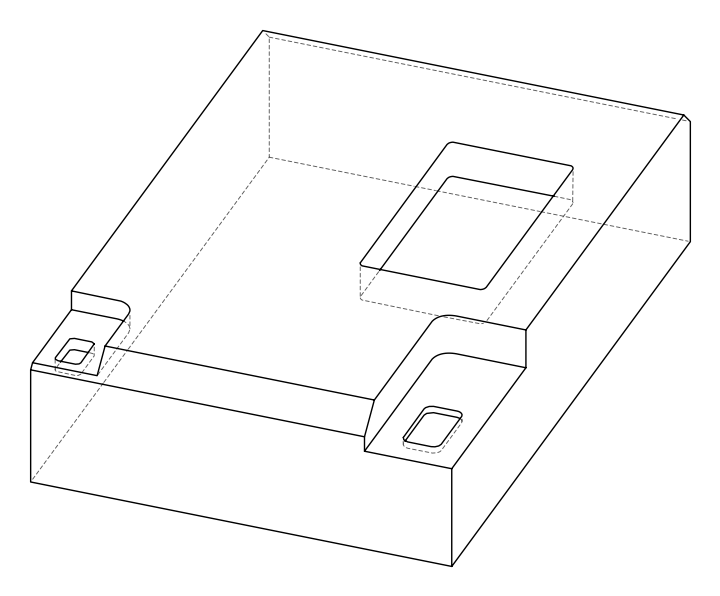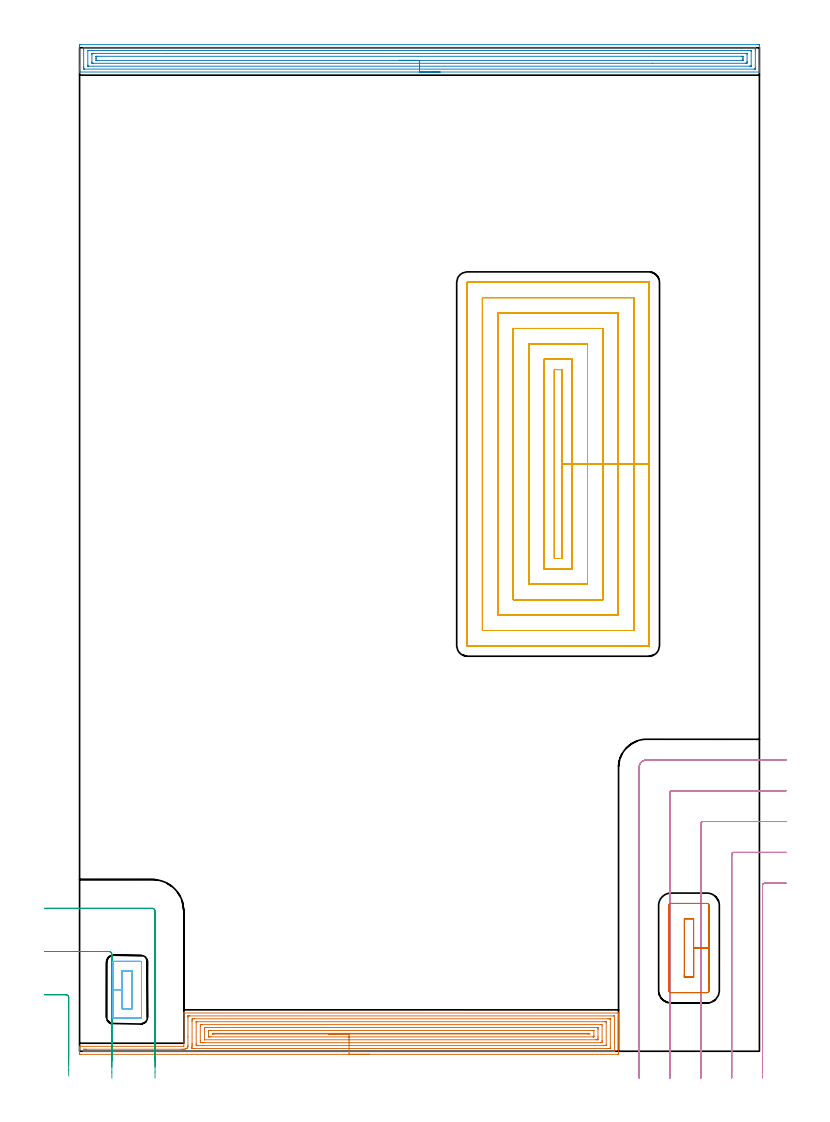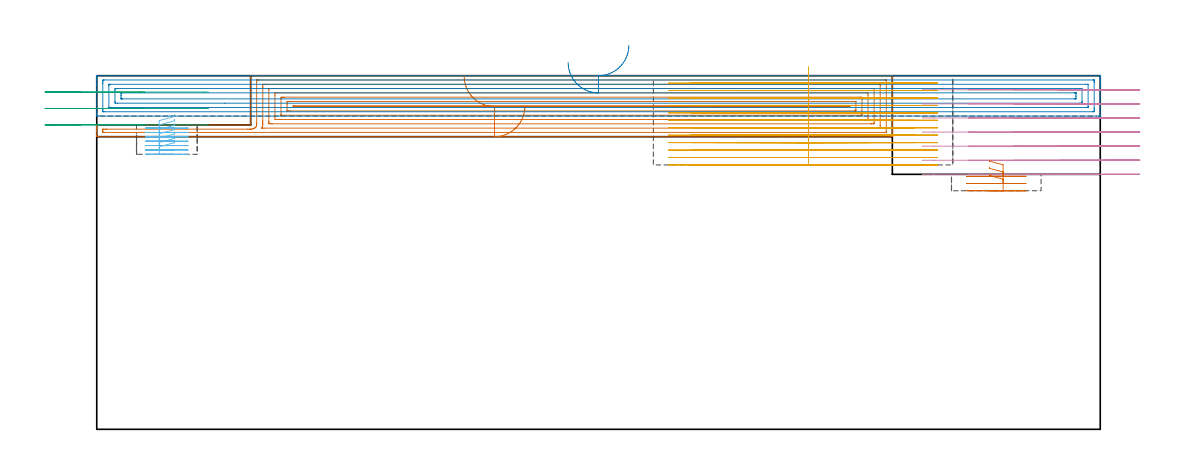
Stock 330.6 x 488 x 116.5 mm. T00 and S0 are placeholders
(PLAN: 7 operations, 5 tool changes, 107.9 min)
(1 AREA_MILL | FG_CHAMFER_SURFACE | UGT0205_001 | 14.55 min | 53214 mm3)
(2 AREA_MILL_1 | FG_CHAMFER_SURFACE_1 | UGT0205_001 | 13.49 min | 29236 mm3)
(3 MILL_CORNER_NOTCH_RECTANGULAR | CORNER_NOTCH_RECTANGULAR | UGT0201_006 | Follow Part, ap 7, ae 75% | 1.8 min | 59225 mm3)
(4 MILL_CORNER_NOTCH_RECTANGULAR_1 | CORNER_NOTCH_RECTANGULAR_1 | UGT0201_094 | Follow Part, ap 5, ae 75% | 12.66 min | 334843 mm3)
(5 MILL_RECTANGULAR_POCKET | POCKET_RECTANGULAR_STRAIGHT | NXT0201_013 | Follow Part, ap 2.5, ae 75% | 61.55 min | 541258 mm3)
(6 MILL_RECTANGULAR_POCKET_1 | POCKET_RECTANGULAR_STRAIGHT_1 | UGT0201_014 | Follow Part, ap 1.5, ae 75% | 2.38 min | 6395 mm3)
(7 MILL_RECTANGULAR_POCKET_2 | POCKET_RECTANGULAR_STRAIGHT_2 | NXT0201_013 | Follow Part, ap 2.5, ae 75% | 1.45 min | 8347 mm3)
(TOOL UGT0205_001 | Chamfer Mill 20 x 3 x 45 deg. | D20 FL50 Z2)
(TOOL UGT0201_006 | End Mill 28 mm | D28 FL25 Z2)
(TOOL UGT0201_094 | End mill 20 mm | D20 FL38 Z4)
(TOOL NXT0201_013 | ENDMILL 10mm | D10 FL30 Z4)
(TOOL UGT0201_014 | End mill 6 mm | D6 FL24 Z4)
(OP 1 AREA_MILL)
G17 G21 G94 G90
T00 M6
G54
G17 G0 G90 X141.05 Y-1.5 S1061 M3
G43 Z126.5 H0
Z106.4
G94 G1 X141.012 Z105.528 F250.
X140.898 Z104.664
X140.709 Z103.812
X140.447 Z102.98
X140.113 Z102.174
X139.71 Z101.4
X139.241 Z100.664
X138.71 Z99.972
X138.121 Z99.329
X137.478 Z98.74
X136.786 Z98.208
X136.05 Z97.74
X135.276 Z97.337
X134.47 Z97.003
X133.638 Z96.741
X132.786 Z96.552
X131.922 Z96.438
X131.05 Z96.4
X0.618
X0.218 Y-1.496 Z96.401
X0.01 Y-1.491 Z96.404
X0. Y-1.103 Z96.792
Y0.315 Z98.212
Y0.652 Z98.548
Y1.326 Z99.226
Y1.732 Z99.631
X0.001 Y2.067 Z99.961
X0.01 Y2.395 Z100.291
X0.172 Y2.4 Z100.3
X50.7
Y18.578 Z116.477
X50.703 Y18.599 Z116.498
Y18.6 Z116.5
X261.928
X262.09 Y18.598 Z116.489
X262.098 Y18.449 Z116.342
X262.1 Y18.295 Z116.194
Y18. Z115.899
Y17.326 Z115.22
Y16.111 Z114.008
Y15.57 Z113.465
Y4.871 Z102.769
Y-0.833 Z97.064
X262.097 Y-1.103 Z96.794
X262.09 Y-1.492 Z96.405
X261.882 Y-1.497 Z96.402
X261.482 Y-1.5 Z96.4
X131.05
Y-0.086 Z97.814
X2.405 Y-0.085 Z97.815
X2.261 Y-0.084 Z97.816
X2.05 Y-0.079 Z97.821
X2.009 Y-0.075 Z97.825
X2.005 Y-0.045 Z97.855
X2.003 Y-0.014 Z97.886
X2. Y0.172 Z98.072
X2.001 Y0.652 Z98.552
X2.003 Y0.851 Z98.751
X2.007 Y0.95 Z98.85
X2.01 Y0.972 Z98.872
X2.021 Y0.979 Z98.879
X2.07 Y0.981 Z98.881
X2.405 Y0.984 Z98.884
X2.959 Y0.986 Z98.886
X3.298
X49.753
X50.304 Y0.989 Z98.889
X50.647 Y0.993 Z98.893
X50.918 Y1.001 Z98.901
X51.155 Y1.03 Z98.93
X51.54 Y1.124 Z99.024
X51.832 Y1.243 Z99.143
X51.974 Y1.319 Z99.219
X52.095 Y1.397 Z99.297
X52.264 Y1.53 Z99.43
X52.349 Y1.612 Z99.512
X52.434 Y1.706 Z99.606
X52.556 Y1.892 Z99.792
X52.619 Y2.027 Z99.927
X52.666 Y2.179 Z100.079
X52.69 Y2.407 Z100.307
X52.698 Y3.025 Z100.925
X52.7 Y6.972 Z104.872
Y16.448 Z114.348
X52.702 Y17.062 Z114.962
X52.707 Y17.151 Z115.051
X52.71 Y17.174 Z115.074
X52.72 Y17.179 Z115.079
X52.764 Y17.181 Z115.081
X52.951 Y17.184 Z115.084
X53.327 Y17.186 Z115.086
X53.469
X259.695 Y17.185 Z115.085
X259.839 Y17.184 Z115.084
X260.05 Y17.179 Z115.079
X260.091 Y17.175 Z115.075
X260.095 Y17.145 Z115.045
X260.097 Y17.114 Z115.014
X260.1 Y16.928 Z114.828
X260.099 Y0.122 Z98.022
X260.095 Y0.016 Z97.916
X260.09 Y-0.054 Z97.846
X260.085 Y-0.079 Z97.821
X259.552 Y-0.086 Z97.814
X131.05
Y1.328 Z99.228
X55.114 Y1.329 Z99.229
X54.423 Y1.331 Z99.231
X54.421 Y1.332 Z99.232
X54.417 Y1.337 Z99.237
X54.493 Y1.53 Z99.43
X54.591 Y1.783 Z99.683
X54.647 Y1.988 Z99.888
X54.69 Y2.407 Z100.307
X54.697 Y2.816 Z100.716
X54.699 Y3.285 Z101.185
X54.7 Y3.691 Z101.591
Y14.693 Z112.593
X54.702 Y15.098 Z112.998
X54.71 Y15.57 Z113.47
X54.714 Y15.765 Z113.665
X54.912 Y15.769 Z113.669
X55.114 Y15.77 Z113.67
X55.802 Y15.771 Z113.671
X257.015
X257.707 Y15.768 Z113.668
X257.908 Y15.764 Z113.664
X258.09 Y15.752 Z113.652
X258.095 Y15.57 Z113.47
X258.099 Y15.383 Z113.283
X258.1 Y2.219 Z100.119
X258.095 Y1.53 Z99.43
X258.093 Y1.348 Z99.248
X257.908 Y1.335 Z99.235
X257.218 Y1.33 Z99.23
X257.015 Y1.329 Z99.229
X131.05 Y1.328 Z99.228
Y2.743 Z100.643
X57.794
X57.451 Y2.744 Z100.644
X56.9 Y2.748 Z100.648
X56.726 Y2.75 Z100.65
X56.71 Y3.088 Z100.988
X56.704 Y3.285 Z101.185
X56.701 Y3.481 Z101.381
Y14.012 Z111.912
X56.705 Y14.209 Z112.109
X56.71 Y14.339 Z112.239
X56.718 Y14.351 Z112.251
X56.729 Y14.353 Z112.253
X56.763 Y14.355 Z112.255
X56.9 Y14.357 Z112.257
X57.242
X255.228
X255.571 Y14.356 Z112.256
X255.96 Y14.352 Z112.252
X256.031 Y14.35 Z112.25
X256.09 Y14.338 Z112.238
X256.1 Y13.815 Z111.715
Y3.285 Z101.185
X256.093 Y2.857 Z100.757
X256.09 Y2.756 Z100.656
X255.963 Y2.75 Z100.65
X255.776 Y2.746 Z100.646
X255.228 Y2.743 Z100.643
X254.886
X131.05
Y4.157 Z102.057
X60.479
X59.581 Y4.159 Z102.059
X58.71 Y4.162 Z102.062
X58.7 Y5.027 Z102.927
Y12.048 Z109.948
X58.706 Y12.92 Z110.82
X58.71 Y12.938 Z110.838
X59.575 Y12.943 Z110.843
X253.436
X254.09 Y12.938 Z110.838
X254.098 Y12.292 Z110.192
X254.1 Y5.27 Z103.17
X254.099 Y5.04 Z102.94
X254.096 Y4.397 Z102.297
X254.09 Y4.162 Z102.062
X253.447 Y4.157 Z102.057
X131.05
Y5.571 Z103.471
X60.826 Y5.572 Z103.472
X60.733 Y5.574 Z103.474
X60.718 Y5.576 Z103.476
X60.71 Y5.58 Z103.48
X60.707 Y5.6 Z103.5
X60.701 Y5.694 Z103.594
Y10.96 Z108.86
X60.704 Y11.183 Z109.083
X60.71 Y11.504 Z109.404
X61.022 Y11.522 Z109.422
X61.367 Y11.525 Z109.425
X61.909 Y11.528 Z109.428
X251.303
X251.655 Y11.526 Z109.426
X252.006 Y11.522 Z109.422
X252.09 Y11.516 Z109.416
X252.094 Y11.445 Z109.345
X252.098 Y11.328 Z109.228
X252.099 Y11.183 Z109.083
X252.1 Y10.745 Z108.645
Y7.235 Z105.135
Y6.358 Z104.258
X252.098 Y5.917 Z103.817
X252.094 Y5.699 Z103.599
X252.09 Y5.591 Z103.491
X252.082 Y5.577 Z103.477
X252.057 Y5.575 Z103.475
X252.005 Y5.573 Z103.473
X251.655 Y5.571 Z103.471
X251.114
X131.05
Y6.985 Z104.885
X63.854
X63.154 Y6.986 Z104.886
X62.957 Y6.988 Z104.888
X62.782 Y6.992 Z104.892
X62.71 Y7. Z104.9
X62.707 Y7.041 Z104.941
X62.702 Y7.239 Z105.139
X62.7 Y8.996 Z106.896
X62.701 Y9.428 Z107.328
X62.704 Y9.87 Z107.77
X62.71 Y10.022 Z107.922
X62.726 Y10.108 Z108.008
X62.805 Y10.109 Z108.009
X63.154 Y10.113 Z108.013
X63.348 Y10.114 Z108.014
X64.047 Y10.115 Z108.015
X249.169
X249.868 Y10.112 Z108.012
X250.067 Y10.11 Z108.01
X250.092 Y10.106 Z108.006
X250.094 Y10.101 Z108.001
X250.098 Y10.079 Z107.979
X250.099 Y7.445 Z105.345
X250.095 Y7.217 Z105.117
X250.09 Y7.065 Z104.965
X250.078 Y6.992 Z104.892
X250.042 Y6.99 Z104.89
X249.868 Y6.987 Z104.887
X249.674 Y6.986 Z104.886
X131.05 Y6.985 Z104.885
Y8.4 Z106.3
X65.834
X65.093 Y8.401 Z106.301
X64.941 Y8.403 Z106.303
X64.788 Y8.407 Z106.307
X64.709 Y8.414 Z106.314
X64.706 Y8.471 Z106.371
X64.704 Y8.55 Z106.45
X64.708 Y8.668 Z106.568
X64.71 Y8.692 Z106.592
X64.738 Y8.695 Z106.595
X64.79 Y8.698 Z106.598
X64.941 Y8.7 Z106.6
X247.188
X247.933 Y8.696 Z106.596
X248.081 Y8.693 Z106.593
X248.097 Y8.55 Z106.45
X248.098 Y8.534 Z106.434
X248.081 Y8.407 Z106.307
X247.34 Y8.401 Z106.301
X247.188 Y8.4 Z106.3
X131.05
X130.178 Z106.338
X129.313 Z106.451
X128.462 Z106.64
X127.63 Z106.903
X126.824 Z107.236
X126.05 Z107.639
X125.314 Z108.108
X124.622 Z108.639
X123.979 Z109.228
X123.39 Z109.872
X122.858 Z110.564
X122.39 Z111.3
X121.987 Z112.073
X121.653 Z112.879
X121.391 Z113.711
X121.202 Z114.563
X121.088 Z115.428
X121.05 Z116.3
G0 Z126.5
M5
M2
(OP 2 AREA_MILL_1)
G17 G21 G94 G90
T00 M6
G54
G17 G0 G90 X175.3 Y476.2 S1061 M3
G43 Z126.5 H0
G94 G1 X175.262 Z125.628 F250.
X175.148 Z124.763
X174.959 Z123.912
X174.697 Z123.08
X174.363 Z122.274
X173.96 Z121.5
X173.492 Z120.764
X172.96 Z120.072
X172.371 Z119.429
X171.728 Z118.84
X171.036 Z118.308
X170.3 Z117.84
X169.526 Z117.437
X168.72 Z117.103
X167.888 Z116.841
X167.036 Z116.652
X166.172 Z116.538
X165.3 Z116.5
X0.162
X0.007 Y476.202 Z116.488
X0. Y476.21 Z116.48
Y476.541 Z116.158
Y476.913 Z115.786
Y477.553 Z115.142
Y478.756 Z113.941
Y479.319 Z113.375
Y488.748 Z103.949
X0.003 Y489.03 Z103.668
X0.009 Y489.492 Z103.206
X0.138 Y489.495 Z103.203
X0.608 Y489.5 Z103.2
X329.992
X330.413 Y489.496 Z103.203
X330.59 Y489.492 Z103.206
X330.6 Y489.311 Z103.386
Y479.319 Z113.375
Y478.756 Z113.941
Y478.436 Z114.26
Y477.873 Z114.823
Y477.553 Z115.142
Y476.913 Z115.786
Y476.541 Z116.158
Y476.21 Z116.48
X330.593 Y476.202 Z116.488
X330.438 Y476.2 Z116.5
X165.3
Y477.614 Z115.086
X2.393 Y477.615 Z115.085
X2.331
X2.016 Y477.621 Z115.079
X2.01 Y477.722 Z114.978
X2.003 Y477.94 Z114.76
X2.001 Y478.436 Z114.264
X2. Y478.825 Z113.875
X2.001 Y487.264 Z105.436
X2.002 Y487.651 Z105.049
X2.01 Y488.041 Z104.659
X2.013 Y488.08 Z104.62
X2.031 Y488.081 Z104.619
X2.082 Y488.084 Z104.616
X2.186 Y488.085 Z104.615
X2.393 Y488.086 Z104.614
X328.207 Y488.085 Z104.615
X328.27
X328.584 Y488.079 Z104.621
X328.59 Y487.978 Z104.722
X328.597 Y487.76 Z104.94
X328.599 Y487.264 Z105.436
X328.6 Y486.875 Z105.825
Y478.436 Z114.264
X328.598 Y478.049 Z114.651
X328.59 Y477.659 Z115.041
X328.587 Y477.62 Z115.08
X328.569 Y477.619 Z115.081
X328.518 Y477.616 Z115.084
X328.414 Y477.615 Z115.085
X328.207 Y477.614 Z115.086
X165.3
Y479.028 Z113.672
X4.472 Y479.029 Z113.671
X4.179 Y479.03 Z113.67
X4.081 Y479.032 Z113.668
X4.012 Y479.035 Z113.665
X4.007 Y479.142 Z113.558
X4.002 Y479.319 Z113.381
X4. Y479.495 Z113.205
X4.001 Y486.557 Z106.143
X4.005 Y486.616 Z106.084
X4.01 Y486.659 Z106.041
X4.034 Y486.665 Z106.035
X4.179 Y486.667 Z106.033
X4.778 Y486.671 Z106.029
X326.128
X326.421 Y486.67 Z106.03
X326.519 Y486.668 Z106.032
X326.588 Y486.665 Z106.035
X326.593 Y486.558 Z106.142
X326.598 Y486.381 Z106.319
X326.6 Y486.205 Z106.495
X326.599 Y479.143 Z113.557
X326.595 Y479.084 Z113.616
X326.59 Y479.041 Z113.659
X326.566 Y479.035 Z113.665
X326.421 Y479.033 Z113.667
X325.822 Y479.029 Z113.671
X165.3 Y479.028 Z113.672
Y480.443 Z112.257
X6.857
X6.612 Y480.444 Z112.256
X6.117 Y480.45 Z112.25
X6.01 Y480.462 Z112.238
X6.005 Y480.654 Z112.046
X6. Y481.049 Z111.651
Y484.616 Z108.084
X6.005 Y485.039 Z107.661
X6.01 Y485.244 Z107.456
X6.214 Y485.251 Z107.449
X6.857 Y485.256 Z107.444
X42.24 Y485.257 Z107.443
X323.743
X323.989 Y485.256 Z107.444
X324.483 Y485.25 Z107.45
X324.59 Y485.238 Z107.462
X324.595 Y485.046 Z107.654
X324.6 Y484.651 Z108.049
Y481.12 Z111.58
Y481.084 Z111.616
X324.595 Y480.661 Z112.039
X324.59 Y480.456 Z112.244
X324.386 Y480.449 Z112.251
X323.743 Y480.444 Z112.256
X278.54 Y480.443 Z112.257
X165.3
Y481.857 Z110.843
X8.53
X8.307 Y481.858 Z110.842
X8.158 Y481.86 Z110.84
X8.041 Y481.864 Z110.836
X8.009 Y481.869 Z110.831
X8.007 Y481.877 Z110.823
X8.004 Y481.967 Z110.733
X8. Y482.602 Z110.098
Y482.85 Z109.85
Y483.485 Z109.215
X8.001 Y483.733 Z108.967
X8.003 Y483.812 Z108.888
X8.006 Y483.831 Z108.869
X8.008 Y483.835 Z108.865
X8.047 Y483.837 Z108.863
X8.195 Y483.841 Z108.859
X8.419 Y483.843 Z108.857
X8.53
X322.07
X322.293 Y483.842 Z108.858
X322.441 Y483.84 Z108.86
X322.559 Y483.836 Z108.864
X322.591 Y483.831 Z108.869
X322.593 Y483.823 Z108.877
X322.596 Y483.733 Z108.967
X322.6 Y483.098 Z109.602
Y482.85 Z109.85
Y482.215 Z110.485
X322.599 Y481.967 Z110.733
X322.597 Y481.888 Z110.812
X322.594 Y481.869 Z110.831
X322.592 Y481.865 Z110.835
X322.553 Y481.863 Z110.837
X322.404 Y481.859 Z110.841
X322.181 Y481.857 Z110.843
X322.07
X165.3
X164.428 Z110.881
X163.564 Z110.995
X162.712 Z111.184
X161.88 Z111.446
X161.074 Z111.78
X160.3 Z112.183
X159.564 Z112.652
X158.872 Z113.183
X158.229 Z113.772
X157.64 Z114.415
X157.108 Z115.107
X156.64 Z115.843
X156.237 Z116.617
X155.903 Z117.423
X155.641 Z118.255
X155.452 Z119.107
X155.338 Z119.972
X155.3 Z120.843
G0 Z126.5
M5
M2
(OP 3 MILL_CORNER_NOTCH_RECTANGULAR)
G17 G21 G94 G90
T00 M6
G54
G17 G0 G90 X-5.3 Y-3.558 S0 M3
G43 Z126.5 H0
Z111.1
G94 G1 Y-0.558 F250.
Y26.106 F500.
G3 X-6.694 Y27.5 R1.4
G1 X-14.
X-17. F250.
G0 Z126.5
X15.7 Y-4.6
Z111.1
G1 Y-1.6
Y47.106 F500.
G3 X14.306 Y48.5 R1.4
G1 X-14.
X-17. F250.
G0 Z126.5
X36.7 Y-4.6
Z111.1
G1 Y-1.6
Y68.106 F500.
G3 X35.306 Y69.5 R1.4
G1 X-14.
X-17. F250.
G0 Z126.5
X-5.3 Y-6.658
Z105.7
G1 Y-3.658
Y26.106 F500.
G3 X-6.694 Y27.5 R1.4
G1 X-14.
X-17. F250.
G0 Z126.5
X15.7 Y-7.7
Z105.7
G1 Y-4.7
Y47.106 F500.
G3 X14.306 Y48.5 R1.4
G1 X-14.
X-17. F250.
G0 Z126.5
X36.7 Y-7.7
Z105.7
G1 Y-4.7
Y68.106 F500.
G3 X35.306 Y69.5 R1.4
G1 X-14.
X-17. F250.
G0 Z126.5
X-5.3 Y-12.057
Z100.3
G1 Y-9.057
Y26.106 F500.
G3 X-6.694 Y27.5 R1.4
G1 X-14.
X-17. F250.
G0 Z126.5
X15.7 Y-13.099
Z100.3
G1 Y-10.099
Y47.106 F500.
G3 X14.306 Y48.5 R1.4
G1 X-14.
X-17. F250.
G0 Z126.5
X36.7 Y-13.099
Z100.3
G1 Y-10.099
Y68.106 F500.
G3 X35.306 Y69.5 R1.4
G1 X-14.
X-17. F250.
G0 Z126.5
M5
M2
(OP 4 MILL_CORNER_NOTCH_RECTANGULAR_1)
G17 G21 G94 G90
T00 M6
G54
G17 G0 G90 X343.6 Y81.7 S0 M3
G43 Z126.5 H0
Z111.857
G94 G1 X340.6 F250.
X333.094 F500.
G3 X332.1 Y80.706 R1.
G1 Y-9.887
Y-12.887 F250.
G0 Z126.5
X343.6 Y96.7
Z111.857
G1 X340.6
X318.094 F500.
G3 X317.1 Y95.706 R1.
G1 Y-10.
Y-13. F250.
G0 Z126.5
X343.6 Y111.7
Z111.857
G1 X340.6
X303.094 F500.
G3 X302.1 Y110.706 R1.
G1 Y-10.
Y-13. F250.
G0 Z126.5
X343.6 Y126.7
Z111.857
G1 X340.6
X288.095 F500.
G3 X287.1 Y125.705 R1.
G1 Y-10.
Y-13. F250.
G0 Z126.5
X343.6 Y141.7
Z111.857
G1 X340.6
X275.8 F500.
G3 X272.1 Y138. R3.7
G1 Y-10.
Y-13. F250.
G0 Z126.5
X343.6 Y81.7
Z107.214
G1 X340.6
X333.094 F500.
G3 X332.1 Y80.706 R1.
G1 Y-9.887
Y-12.887 F250.
G0 Z126.5
X343.6 Y96.7
Z107.214
G1 X340.6
X318.094 F500.
G3 X317.1 Y95.706 R1.
G1 Y-10.
Y-13. F250.
G0 Z126.5
X343.6 Y111.7
Z107.214
G1 X340.6
X303.094 F500.
G3 X302.1 Y110.706 R1.
G1 Y-10.
Y-13. F250.
G0 Z126.5
X343.6 Y126.7
Z107.214
G1 X340.6
X288.095 F500.
G3 X287.1 Y125.705 R1.
G1 Y-10.
Y-13. F250.
G0 Z126.5
X343.6 Y141.7
Z107.214
G1 X340.6
X275.8 F500.
G3 X272.1 Y138. R3.7
G1 Y-10.
Y-13. F250.
G0 Z126.5
X343.6 Y81.7
Z102.571
G1 X340.6
X333.094 F500.
G3 X332.1 Y80.706 R1.
G1 Y-9.887
Y-12.887 F250.
G0 Z126.5
X343.6 Y96.7
Z102.571
G1 X340.6
X318.094 F500.
G3 X317.1 Y95.706 R1.
G1 Y-10.
Y-13. F250.
G0 Z126.5
X343.6 Y111.7
Z102.571
G1 X340.6
X303.094 F500.
G3 X302.1 Y110.706 R1.
G1 Y-10.
Y-13. F250.
G0 Z126.5
X343.6 Y126.7
Z102.571
G1 X340.6
X288.095 F500.
G3 X287.1 Y125.705 R1.
G1 Y-10.
Y-13. F250.
G0 Z126.5
X343.6 Y141.7
Z102.571
G1 X340.6
X275.8 F500.
G3 X272.1 Y138. R3.7
G1 Y-10.
Y-13. F250.
G0 Z126.5
X343.6 Y81.7
Z97.929
G1 X340.6
X333.094 F500.
G3 X332.1 Y80.706 R1.
G1 Y-9.887
Y-12.887 F250.
G0 Z126.5
X343.6 Y96.7
Z97.929
G1 X340.6
X318.094 F500.
G3 X317.1 Y95.706 R1.
G1 Y-10.
Y-13. F250.
G0 Z126.5
X343.6 Y111.7
Z97.929
G1 X340.6
X303.094 F500.
G3 X302.1 Y110.706 R1.
G1 Y-10.
Y-13. F250.
G0 Z126.5
X343.6 Y126.7
Z97.929
G1 X340.6
X288.095 F500.
G3 X287.1 Y125.705 R1.
G1 Y-10.
Y-13. F250.
G0 Z126.5
X343.6 Y141.7
Z97.929
G1 X340.6
X275.8 F500.
G3 X272.1 Y138. R3.7
G1 Y-10.
Y-13. F250.
G0 Z126.5
X343.6 Y81.7
Z93.286
G1 X340.6
X333.094 F500.
G3 X332.1 Y80.706 R1.
G1 Y-9.887
Y-12.887 F250.
G0 Z126.5
X343.6 Y96.7
Z93.286
G1 X340.6
X318.094 F500.
G3 X317.1 Y95.706 R1.
G1 Y-10.
Y-13. F250.
G0 Z126.5
X343.6 Y111.7
Z93.286
G1 X340.6
X303.094 F500.
G3 X302.1 Y110.706 R1.
G1 Y-10.
Y-13. F250.
G0 Z126.5
X343.6 Y126.7
Z93.286
G1 X340.6
X288.095 F500.
G3 X287.1 Y125.705 R1.
G1 Y-10.
Y-13. F250.
G0 Z126.5
X343.6 Y141.7
Z93.286
G1 X340.6
X275.8 F500.
G3 X272.1 Y138. R3.7
G1 Y-10.
Y-13. F250.
G0 Z126.5
X343.6 Y81.7
Z88.643
G1 X340.6
X333.094 F500.
G3 X332.1 Y80.706 R1.
G1 Y-9.887
Y-12.887 F250.
G0 Z126.5
X343.6 Y96.7
Z88.643
G1 X340.6
X318.094 F500.
G3 X317.1 Y95.706 R1.
G1 Y-10.
Y-13. F250.
G0 Z126.5
X343.6 Y111.7
Z88.643
G1 X340.6
X303.094 F500.
G3 X302.1 Y110.706 R1.
G1 Y-10.
Y-13. F250.
G0 Z126.5
X343.6 Y126.7
Z88.643
G1 X340.6
X288.095 F500.
G3 X287.1 Y125.705 R1.
G1 Y-10.
Y-13. F250.
G0 Z126.5
X343.6 Y141.7
Z88.643
G1 X340.6
X275.8 F500.
G3 X272.1 Y138. R3.7
G1 Y-10.
Y-13. F250.
G0 Z126.5
X343.6 Y81.7
Z84.
G1 X340.6
X333.094 F500.
G3 X332.1 Y80.706 R1.
G1 Y-9.887
Y-12.887 F250.
G0 Z126.5
X343.6 Y96.7
Z84.
G1 X340.6
X318.094 F500.
G3 X317.1 Y95.706 R1.
G1 Y-10.
Y-13. F250.
G0 Z126.5
X343.6 Y111.7
Z84.
G1 X340.6
X303.094 F500.
G3 X302.1 Y110.706 R1.
G1 Y-10.
Y-13. F250.
G0 Z126.5
X343.6 Y126.7
Z84.
G1 X340.6
X288.095 F500.
G3 X287.1 Y125.705 R1.
G1 Y-10.
Y-13. F250.
G0 Z126.5
X343.6 Y141.7
Z84.
G1 X340.6
X275.8 F500.
G3 X272.1 Y138. R3.7
G1 Y-10.
Y-13. F250.
G0 Z126.5
M5
M2
(OP 5 MILL_RECTANGULAR_POCKET)
G17 G21 G94 G90
T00 M6
G54
G17 G0 G90 X234.5 Y265.21 S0 M3
G43 Z126.5 H0
Z119.5
G94 G1 Y285.55 Z114.05 F250.
Y331.5 F500.
X230.9
Y239.6
X234.5
Y285.55
X239.5
Y336.5
X225.9
Y234.6
X239.5
Y285.55
X247.
Y344.
X218.4
Y227.1
X247.
Y285.55
X254.5
Y351.5
X210.9
Y219.6
X254.5
Y285.55
X262.
Y359.
X203.4
Y212.1
X262.
Y285.55
X269.5
Y366.5
X195.9
Y204.6
X269.5
Y285.55
X277.
Y373.8
G3 X276.8 Y374. R0.2
G1 X188.6
G3 X188.4 Y373.8 R0.2
G1 Y197.3
G3 X188.6 Y197.1 R0.2
G1 X276.8
G3 X277. Y197.3 R0.2
G1 Y285.55
Y286.55
G0 X234.5 Y265.21 Z117.05
G1 Y285.55 Z111.6 F250.
Y331.5 F500.
X230.9
Y239.6
X234.5
Y285.55
X239.5
Y336.5
X225.9
Y234.6
X239.5
Y285.55
X247.
Y344.
X218.4
Y227.1
X247.
Y285.55
X254.5
Y351.5
X210.9
Y219.6
X254.5
Y285.55
X262.
Y359.
X203.4
Y212.1
X262.
Y285.55
X269.5
Y366.5
X195.9
Y204.6
X269.5
Y285.55
X277.
Y373.8
G3 X276.8 Y374. R0.2
G1 X188.6
G3 X188.4 Y373.8 R0.2
G1 Y197.3
G3 X188.6 Y197.1 R0.2
G1 X276.8
G3 X277. Y197.3 R0.2
G1 Y285.55
Y286.55
G0 X234.5 Y265.21 Z114.6
G1 Y285.55 Z109.15 F250.
Y331.5 F500.
X230.9
Y239.6
X234.5
Y285.55
X239.5
Y336.5
X225.9
Y234.6
X239.5
Y285.55
X247.
Y344.
X218.4
Y227.1
X247.
Y285.55
X254.5
Y351.5
X210.9
Y219.6
X254.5
Y285.55
X262.
Y359.
X203.4
Y212.1
X262.
Y285.55
X269.5
Y366.5
X195.9
Y204.6
X269.5
Y285.55
X277.
Y373.8
G3 X276.8 Y374. R0.2
G1 X188.6
G3 X188.4 Y373.8 R0.2
G1 Y197.3
G3 X188.6 Y197.1 R0.2
G1 X276.8
G3 X277. Y197.3 R0.2
G1 Y285.55
Y286.55
G0 X234.5 Y265.21 Z112.15
G1 Y285.55 Z106.7 F250.
Y331.5 F500.
X230.9
Y239.6
X234.5
Y285.55
X239.5
Y336.5
X225.9
Y234.6
X239.5
Y285.55
X247.
Y344.
X218.4
Y227.1
X247.
Y285.55
X254.5
Y351.5
X210.9
Y219.6
X254.5
Y285.55
X262.
Y359.
X203.4
Y212.1
X262.
Y285.55
X269.5
Y366.5
X195.9
Y204.6
X269.5
Y285.55
X277.
Y373.8
G3 X276.8 Y374. R0.2
G1 X188.6
G3 X188.4 Y373.8 R0.2
G1 Y197.3
G3 X188.6 Y197.1 R0.2
G1 X276.8
G3 X277. Y197.3 R0.2
G1 Y285.55
Y286.55
G0 X234.5 Y265.21 Z109.7
G1 Y285.55 Z104.25 F250.
Y331.5 F500.
X230.9
Y239.6
X234.5
Y285.55
X239.5
Y336.5
X225.9
Y234.6
X239.5
Y285.55
X247.
Y344.
X218.4
Y227.1
X247.
Y285.55
X254.5
Y351.5
X210.9
Y219.6
X254.5
Y285.55
X262.
Y359.
X203.4
Y212.1
X262.
Y285.55
X269.5
Y366.5
X195.9
Y204.6
X269.5
Y285.55
X277.
Y373.8
G3 X276.8 Y374. R0.2
G1 X188.6
G3 X188.4 Y373.8 R0.2
G1 Y197.3
G3 X188.6 Y197.1 R0.2
G1 X276.8
G3 X277. Y197.3 R0.2
G1 Y285.55
Y286.55
G0 X234.5 Y265.21 Z107.25
G1 Y285.55 Z101.8 F250.
Y331.5 F500.
X230.9
Y239.6
X234.5
Y285.55
X239.5
Y336.5
X225.9
Y234.6
X239.5
Y285.55
X247.
Y344.
X218.4
Y227.1
X247.
Y285.55
X254.5
Y351.5
X210.9
Y219.6
X254.5
Y285.55
X262.
Y359.
X203.4
Y212.1
X262.
Y285.55
X269.5
Y366.5
X195.9
Y204.6
X269.5
Y285.55
X277.
Y373.8
G3 X276.8 Y374. R0.2
G1 X188.6
G3 X188.4 Y373.8 R0.2
G1 Y197.3
G3 X188.6 Y197.1 R0.2
G1 X276.8
G3 X277. Y197.3 R0.2
G1 Y285.55
Y286.55
G0 X234.5 Y265.21 Z104.8
G1 Y285.55 Z99.35 F250.
Y331.5 F500.
X230.9
Y239.6
X234.5
Y285.55
X239.5
Y336.5
X225.9
Y234.6
X239.5
Y285.55
X247.
Y344.
X218.4
Y227.1
X247.
Y285.55
X254.5
Y351.5
X210.9
Y219.6
X254.5
Y285.55
X262.
Y359.
X203.4
Y212.1
X262.
Y285.55
X269.5
Y366.5
X195.9
Y204.6
X269.5
Y285.55
X277.
Y373.8
G3 X276.8 Y374. R0.2
G1 X188.6
G3 X188.4 Y373.8 R0.2
G1 Y197.3
G3 X188.6 Y197.1 R0.2
G1 X276.8
G3 X277. Y197.3 R0.2
G1 Y285.55
Y286.55
G0 X234.5 Y265.21 Z102.35
G1 Y285.55 Z96.9 F250.
Y331.5 F500.
X230.9
Y239.6
X234.5
Y285.55
X239.5
Y336.5
X225.9
Y234.6
X239.5
Y285.55
X247.
Y344.
X218.4
Y227.1
X247.
Y285.55
X254.5
Y351.5
X210.9
Y219.6
X254.5
Y285.55
X262.
Y359.
X203.4
Y212.1
X262.
Y285.55
X269.5
Y366.5
X195.9
Y204.6
X269.5
Y285.55
X277.
Y373.8
G3 X276.8 Y374. R0.2
G1 X188.6
G3 X188.4 Y373.8 R0.2
G1 Y197.3
G3 X188.6 Y197.1 R0.2
G1 X276.8
G3 X277. Y197.3 R0.2
G1 Y285.55
Y286.55
G0 X234.5 Y265.21 Z99.9
G1 Y285.55 Z94.45 F250.
Y331.5 F500.
X230.9
Y239.6
X234.5
Y285.55
X239.5
Y336.5
X225.9
Y234.6
X239.5
Y285.55
X247.
Y344.
X218.4
Y227.1
X247.
Y285.55
X254.5
Y351.5
X210.9
Y219.6
X254.5
Y285.55
X262.
Y359.
X203.4
Y212.1
X262.
Y285.55
X269.5
Y366.5
X195.9
Y204.6
X269.5
Y285.55
X277.
Y373.8
G3 X276.8 Y374. R0.2
G1 X188.6
G3 X188.4 Y373.8 R0.2
G1 Y197.3
G3 X188.6 Y197.1 R0.2
G1 X276.8
G3 X277. Y197.3 R0.2
G1 Y285.55
Y286.55
G0 X234.5 Y265.21 Z97.45
G1 Y285.55 Z92. F250.
Y331.5 F500.
X230.9
Y239.6
X234.5
Y285.55
X239.5
Y336.5
X225.9
Y234.6
X239.5
Y285.55
X247.
Y344.
X218.4
Y227.1
X247.
Y285.55
X254.5
Y351.5
X210.9
Y219.6
X254.5
Y285.55
X262.
Y359.
X203.4
Y212.1
X262.
Y285.55
X269.5
Y366.5
X195.9
Y204.6
X269.5
Y285.55
X277.
Y373.8
G3 X276.8 Y374. R0.2
G1 X188.6
G3 X188.4 Y373.8 R0.2
G1 Y197.3
G3 X188.6 Y197.1 R0.2
G1 X276.8
G3 X277. Y197.3 R0.2
G1 Y285.55
Y286.55
G0 X234.5 Y265.21 Z95.
G1 Y285.55 Z89.55 F250.
Y331.5 F500.
X230.9
Y239.6
X234.5
Y285.55
X239.5
Y336.5
X225.9
Y234.6
X239.5
Y285.55
X247.
Y344.
X218.4
Y227.1
X247.
Y285.55
X254.5
Y351.5
X210.9
Y219.6
X254.5
Y285.55
X262.
Y359.
X203.4
Y212.1
X262.
Y285.55
X269.5
Y366.5
X195.9
Y204.6
X269.5
Y285.55
X277.
Y373.8
G3 X276.8 Y374. R0.2
G1 X188.6
G3 X188.4 Y373.8 R0.2
G1 Y197.3
G3 X188.6 Y197.1 R0.2
G1 X276.8
G3 X277. Y197.3 R0.2
G1 Y285.55
Y286.55
G0 X234.5 Y265.21 Z92.55
G1 Y285.55 Z87.1 F250.
Y331.5 F500.
X230.9
Y239.6
X234.5
Y285.55
X239.5
Y336.5
X225.9
Y234.6
X239.5
Y285.55
X247.
Y344.
X218.4
Y227.1
X247.
Y285.55
X254.5
Y351.5
X210.9
Y219.6
X254.5
Y285.55
X262.
Y359.
X203.4
Y212.1
X262.
Y285.55
X269.5
Y366.5
X195.9
Y204.6
X269.5
Y285.55
X277.
Y373.8
G3 X276.8 Y374. R0.2
G1 X188.6
G3 X188.4 Y373.8 R0.2
G1 Y197.3
G3 X188.6 Y197.1 R0.2
G1 X276.8
G3 X277. Y197.3 R0.2
G1 Y285.55
Y286.55
G0 Z126.5
M5
M2
(OP 6 MILL_RECTANGULAR_POCKET_1)
G17 G21 G94 G90
T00 M6
G54
G17 G0 G90 X25.6 Y36.884 S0 M3
G43 Z126.5 H0
Z103.672
G94 G1 Y39.2 Z103.052 F250.
X20.6 Z101.712
Y29.95 Z99.233
Y20.7 F500.
X25.6
Y39.2
X20.6
Y29.95
X16.1
Y16.6
G3 X16.5 Y16.2 R0.4
G1 X29.7
G3 X30.1 Y16.6 R0.4
G1 Y43.3
G3 X29.7 Y43.7 R0.4
G1 X16.5
G3 X16.1 Y43.3 R0.4
G1 Y29.95
Y28.95
G0 X25.6 Y36.884 Z102.233
G1 Y39.2 Z101.613 F250.
X20.6 Z100.273
Y29.95 Z97.794
Y20.7 F500.
X25.6
Y39.2
X20.6
Y29.95
X16.1
Y16.6
G3 X16.5 Y16.2 R0.4
G1 X29.7
G3 X30.1 Y16.6 R0.4
G1 Y43.3
G3 X29.7 Y43.7 R0.4
G1 X16.5
G3 X16.1 Y43.3 R0.4
G1 Y29.95
Y28.95
G0 X25.6 Y36.884 Z100.794
G1 Y39.2 Z100.174 F250.
X20.6 Z98.834
Y29.95 Z96.356
Y20.7 F500.
X25.6
Y39.2
X20.6
Y29.95
X16.1
Y16.6
G3 X16.5 Y16.2 R0.4
G1 X29.7
G3 X30.1 Y16.6 R0.4
G1 Y43.3
G3 X29.7 Y43.7 R0.4
G1 X16.5
G3 X16.1 Y43.3 R0.4
G1 Y29.95
Y28.95
G0 X25.6 Y36.884 Z99.356
G1 Y39.2 Z98.735 F250.
X20.6 Z97.395
Y29.95 Z94.917
Y20.7 F500.
X25.6
Y39.2
X20.6
Y29.95
X16.1
Y16.6
G3 X16.5 Y16.2 R0.4
G1 X29.7
G3 X30.1 Y16.6 R0.4
G1 Y43.3
G3 X29.7 Y43.7 R0.4
G1 X16.5
G3 X16.1 Y43.3 R0.4
G1 Y29.95
Y28.95
G0 X25.6 Y36.884 Z97.917
G1 Y39.2 Z97.296 F250.
X20.6 Z95.956
Y29.95 Z93.478
Y20.7 F500.
X25.6
Y39.2
X20.6
Y29.95
X16.1
Y16.6
G3 X16.5 Y16.2 R0.4
G1 X29.7
G3 X30.1 Y16.6 R0.4
G1 Y43.3
G3 X29.7 Y43.7 R0.4
G1 X16.5
G3 X16.1 Y43.3 R0.4
G1 Y29.95
Y28.95
G0 X25.6 Y36.884 Z96.478
G1 Y39.2 Z95.857 F250.
X20.6 Z94.517
Y29.95 Z92.039
Y20.7 F500.
X25.6
Y39.2
X20.6
Y29.95
X16.1
Y16.6
G3 X16.5 Y16.2 R0.4
G1 X29.7
G3 X30.1 Y16.6 R0.4
G1 Y43.3
G3 X29.7 Y43.7 R0.4
G1 X16.5
G3 X16.1 Y43.3 R0.4
G1 Y29.95
Y28.95
G0 X25.6 Y36.884 Z95.039
G1 Y39.2 Z94.418 F250.
X20.6 Z93.079
Y29.95 Z90.6
Y20.7 F500.
X25.6
Y39.2
X20.6
Y29.95
X16.1
Y16.6
G3 X16.5 Y16.2 R0.4
G1 X29.7
G3 X30.1 Y16.6 R0.4
G1 Y43.3
G3 X29.7 Y43.7 R0.4
G1 X16.5
G3 X16.1 Y43.3 R0.4
G1 Y29.95
Y28.95
G0 Z126.5
M5
M2
(OP 7 MILL_RECTANGULAR_POCKET_2)
G17 G21 G94 G90
T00 M6
G54
G17 G0 G90 X294.1 Y37.336 S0 M3
G43 Z126.5 H0
Z88.706
G94 G1 Y36. Z88.348 F250.
X298.6 Z87.142
Y50.2 Z83.337
Y64.4 F500.
X294.1
Y36.
X298.6
Y50.2
X306.1
Y70.9
G3 X305.1 Y71.9 R1.
G1 X287.6
G3 X286.6 Y70.9 R1.
G1 Y29.5
G3 X287.6 Y28.5 R1.
G1 X305.1
G3 X306.1 Y29.5 R1.
G1 Y50.2
Y51.2
G0 X294.1 Y37.336 Z86.337
G1 Y36. Z85.979 F250.
X298.6 Z84.774
Y50.2 Z80.969
Y64.4 F500.
X294.1
Y36.
X298.6
Y50.2
X306.1
Y70.9
G3 X305.1 Y71.9 R1.
G1 X287.6
G3 X286.6 Y70.9 R1.
G1 Y29.5
G3 X287.6 Y28.5 R1.
G1 X305.1
G3 X306.1 Y29.5 R1.
G1 Y50.2
Y51.2
G0 X294.1 Y37.336 Z83.969
G1 Y36. Z83.611 F250.
X298.6 Z82.405
Y50.2 Z78.6
Y64.4 F500.
X294.1
Y36.
X298.6
Y50.2
X306.1
Y70.9
G3 X305.1 Y71.9 R1.
G1 X287.6
G3 X286.6 Y70.9 R1.
G1 Y29.5
G3 X287.6 Y28.5 R1.
G1 X305.1
G3 X306.1 Y29.5 R1.
G1 Y50.2
Y51.2
G0 Z126.5
M5
M2
